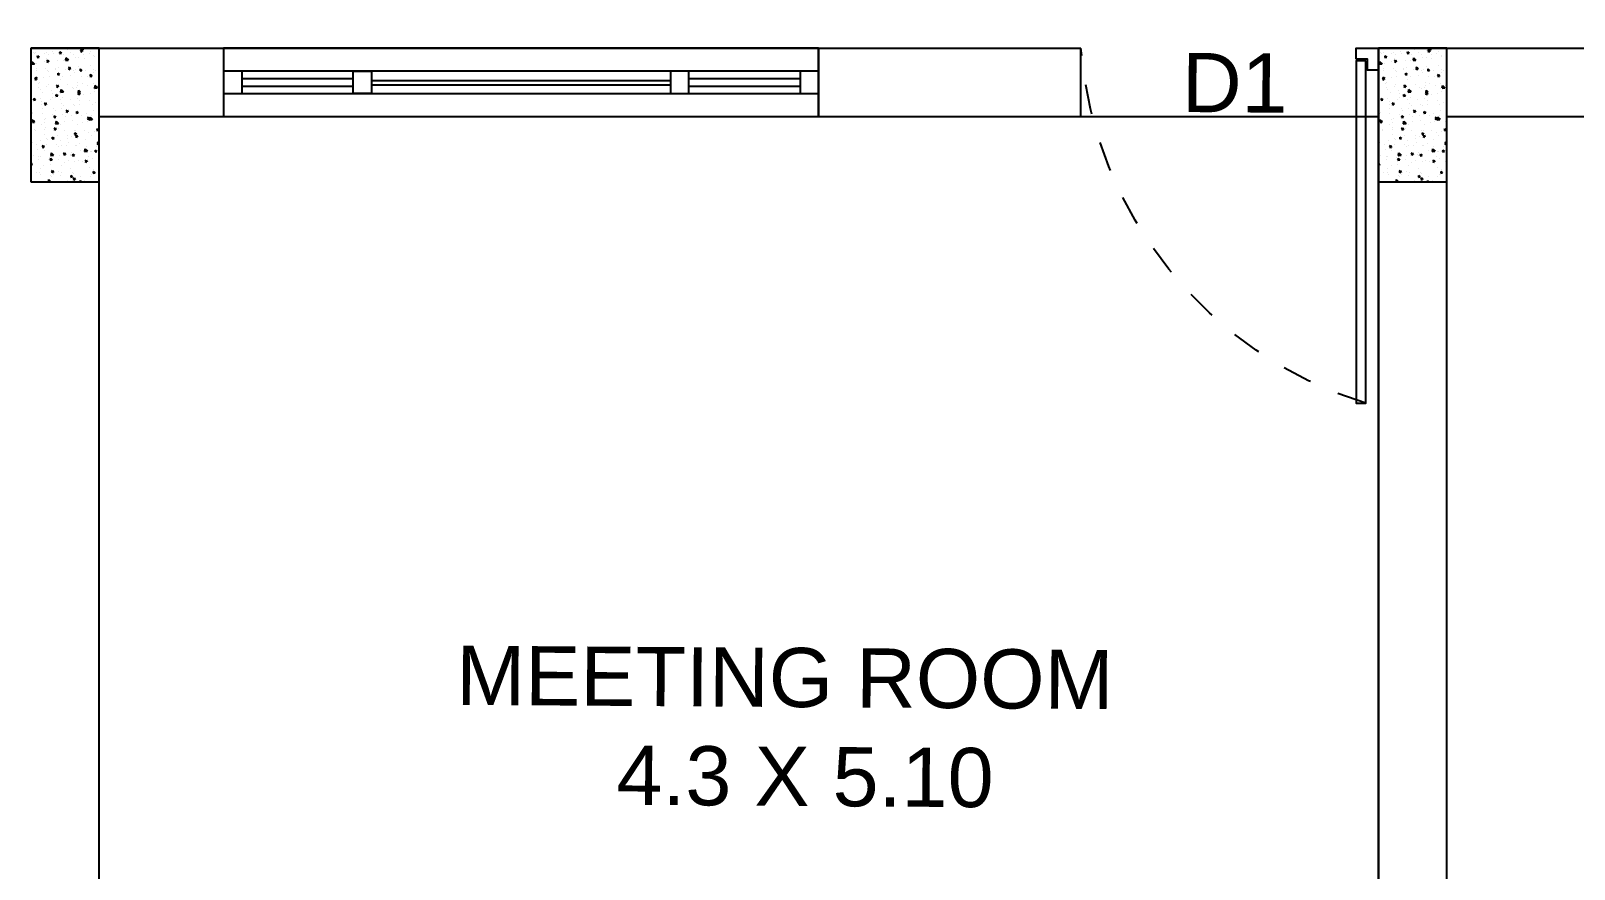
# Model space of a CAD drawing. Header units: metres. Extents: x 0 to 2048, y 111 to 219.
# Drawn here: x 1825.36 to 1830.55, y 167.11 to 169.93 of the extents above; entities that cross this region are included whole.
import ezdxf

# ---------------------------------------------------------------- set-up
doc = ezdxf.new("R2010")
doc.units = ezdxf.units.M
doc.header["$LTSCALE"] = 0.5
doc.header["$MEASUREMENT"] = 0
doc.header["$PDMODE"] = 3
doc.linetypes.add('CONTIN', pattern=[0])
doc.linetypes.add('HIDDEN2', pattern=[0.1875, 0.125, -0.0625])
doc.layers.add('BLK_1_FLR_0_REGULAR_ROOM_1', color=3, linetype='Continuous')
doc.layers.add('DIST_EXIT', color=7, linetype='Continuous')
doc.layers.add('layout bou', color=1, linetype='Continuous', lineweight=60)
doc.layers.add('layout bou @ 1', color=1, linetype='Continuous', lineweight=60)
doc.styles.add('Isa-', font='times.ttf')
doc.styles.add('PATTA & SITE', font='arial.ttf', dxfattribs={"height": 1.5})
doc.styles.get("Standard").update_dxf_attribs({"font": ''})
doc.styles.get('Standard').set_extended_font_data('Arial Black')
doc.dimstyles.new('Building Arrow', dxfattribs={"dimscale": 0, "dimtxt": 1, "dimasz": 1, "dimexe": 0.18, "dimexo": 0.0625, "dimgap": 0.09, "dimtad": 0, "dimdec": 1, "dimzin": 0, "dimdsep": 46, "dimtxsty": 'Standard', "dimcen": 0.09, "dimse1": 1, "dimse2": 1, "dimclrt": 7, "dimadec": 1, "dimazin": 0, "dimtfac": 1, "dimtdec": 1, "dimtofl": 0, "dimtmove": 0, "dimatfit": 3, "dimfxl": 0, "dimtolj": 1, "dimtzin": 0, "dimarcsym": 0})
doc.dimstyles.new('STANDARD$0', dxfattribs={"dimtxt": 0.5, "dimasz": 0.1, "dimexe": 2, "dimexo": 2, "dimgap": 0, "dimtad": 0, "dimzin": 0, "dimdsep": 46, "dimtxsty": 'Standard', "dimblk": 'OBLIQUE', "dimcen": -0.0625, "dimse1": 1, "dimse2": 1, "dimclrd": 3, "dimclre": 9, "dimadec": 0, "dimazin": 0, "dimtfac": 1, "dimtix": 1, "dimtofl": 0, "dimtmove": 2, "dimatfit": 3, "dimldrblk": 'OBLIQUE', "dimfxl": 0, "dimtolj": 1, "dimtzin": 0, "dimarcsym": 0})

# ---------------------------------------------------------------- blocks, each defined once
blk = doc.blocks.new('*D9')
at = {"layer": 'Defpoints', "color": 0, "lineweight": -3}
for p in [(1764.1257, 208.0316), (1764.1257, 208.0316), (1929.9765, 145.7045)]:
    blk.add_point(p, dxfattribs=at)
at = {"layer": 'layout bou', "color": 0, "lineweight": -2}
for p, q in [((1765.0618, 207.6799), (1845.0867, 177.6063)), ((1929.0405, 146.0562), (1849.0155, 176.1298))]:
    blk.add_line(p, q, dxfattribs=at)
at = {"layer": 'layout bou', "color": 0, "lineweight": -3}
for points in [[(1765.1204, 207.8359), (1765.0031, 207.5239), (1764.1257, 208.0316)], [(1929.0991, 146.2122), (1928.9818, 145.9002), (1929.9765, 145.7045)]]:
    blk.add_solid(points, dxfattribs=at)
at = {"layer": 'layout bou', "color": 7, "lineweight": 15, "insert": (1847.0511, 176.868), "char_height": 1, "attachment_point": 5, "rotation": 339.4036}
blk.add_mtext('\\A1;177.2', dxfattribs=at)
blk = doc.blocks.new('_Oblique')
at = {"color": 0, "linetype": 'ByBlock', "lineweight": -2}
blk.add_line((-0.5, -0.5), (0.5, 0.5), dxfattribs=at)
blk = doc.blocks.new('*D32')
at = {"layer": 'Defpoints', "color": 0, "lineweight": -3, "ltscale": 2}
for p in [(1837.3489, 172.4047), (1837.3489, 172.4047), (1828.8279, 162.3147)]:
    blk.add_point(p, dxfattribs=at)
at = {"layer": 'DIST_EXIT', "color": 3, "lineweight": -2, "ltscale": 2}
for p, q in [((1837.3489, 172.4047), (1832.4777, 166.6365)), ((1828.8279, 162.3147), (1831.903, 165.956))]:
    blk.add_line(p, q, dxfattribs=at)
at = {"layer": 'DIST_EXIT', "color": 3, "lineweight": -2, "ltscale": 2, "xscale": 0.15, "yscale": 0.15, "zscale": 0.15}
for p, rotation in [((1837.3489, 172.4047), 49.81886375922322), ((1828.8279, 162.3147), 229.8188637592232)]:
    blk.add_blockref('_Oblique', p, dxfattribs=dict(at, rotation=rotation))
at = {"layer": 'DIST_EXIT', "color": 0, "lineweight": -3, "ltscale": 2, "insert": (1832.1903, 166.2963), "char_height": 0.3, "attachment_point": 5, "rotation": 49.8189, "style": 'Isa-'}
blk.add_mtext('\\A1;13.21', dxfattribs=at)

msp = doc.modelspace()

# ---------------------------------------------------------------- linework, layer by layer
at = {"color": 0, "lineweight": -3}
for p, q in [((1825.35887, 169.87467), (1828.88887, 169.87467)), ((1828.88887, 169.64467), (1828.88887, 169.87467)), ((1829.88887, 164.54467), (1829.88887, 169.87467)), ((1829.88887, 169.87467), (1834.92504, 169.87467)), ((1825.58887, 164.54467), (1825.58887, 169.64467)), ((1825.58887, 169.64467), (1828.88887, 169.64467)), ((1830.11887, 164.54467), (1830.11887, 169.64467)), ((1830.11887, 169.64467), (1834.92504, 169.64467))]:
    msp.add_line(p, q, dxfattribs=at)
at = {"linetype": 'CONTIN', "lineweight": -3, "ltscale": 0.5}
for p, q in [((1825.35887, 169.87467), (1825.35887, 169.42467)), ((1825.58887, 169.87467), (1825.35887, 169.87467)), ((1825.58887, 169.42467), (1825.58887, 169.87467)), ((1829.88887, 169.87467), (1829.88887, 169.42467)), ((1830.11887, 169.87467), (1829.88887, 169.87467)), ((1830.11887, 169.42467), (1830.11887, 169.87467)), ((1825.35887, 169.42467), (1825.58887, 169.42467)), ((1829.88887, 169.42467), (1830.11887, 169.42467))]:
    msp.add_line(p, q, dxfattribs=at)
at = {"lineweight": -3}
for p, q in [((1825.36616, 169.85892), (1825.36616, 169.85892)), ((1825.36626, 169.87174), (1825.36626, 169.87174)), ((1825.36988, 169.85765), (1825.36988, 169.85765)), ((1825.37429, 169.86057), (1825.37429, 169.86057)), ((1825.40317, 169.85643), (1825.40317, 169.85643)), ((1825.41044, 169.8593), (1825.41044, 169.8593)), ((1825.41709, 169.85184), (1825.41709, 169.85184)), ((1825.43312, 169.86275), (1825.43312, 169.86275)), ((1825.43646, 169.85522), (1825.43646, 169.85522)), ((1825.45606, 169.86261), (1825.45554, 169.85663)), ((1825.45554, 169.85664), (1825.4618, 169.8578)), ((1825.45606, 169.86261), (1825.46181, 169.85779)), ((1825.46975, 169.854), (1825.46975, 169.854)), ((1825.48101, 169.86984), (1825.48101, 169.86984)), ((1825.49279, 169.85862), (1825.49279, 169.85862)), ((1825.50304, 169.85278), (1825.50304, 169.85278)), ((1825.52128, 169.86586), (1825.52128, 169.86586)), ((1825.52862, 169.86978), (1825.52526, 169.8648)), ((1825.52526, 169.86481), (1825.5313, 169.86278)), ((1825.52862, 169.86978), (1825.5313, 169.86278)), ((1825.53075, 169.87051), (1825.53702, 169.87167)), ((1825.53112, 169.87467), (1825.53076, 169.87051)), ((1825.53344, 169.87467), (1825.53703, 169.87167)), ((1825.53633, 169.85157), (1825.53633, 169.85157)), ((1825.5549, 169.8551), (1825.5549, 169.8551)), ((1825.55975, 169.86246), (1825.55975, 169.86246)), ((1825.56962, 169.85035), (1825.56962, 169.85035)), ((1828.00671, 169.87467, 0), (1826.00671, 169.87467)), ((1828.00671, 169.87467, 0), (1828.00671, 169.64467, 0)), ((1829.89616, 169.85892), (1829.89616, 169.85892)), ((1829.89626, 169.87174), (1829.89626, 169.87174)), ((1829.89988, 169.85765), (1829.89988, 169.85765)), ((1829.90429, 169.86057), (1829.90429, 169.86057)), ((1829.93317, 169.85643), (1829.93317, 169.85643)), ((1829.94044, 169.8593), (1829.94044, 169.8593)), ((1829.94709, 169.85184), (1829.94709, 169.85184)), ((1829.96312, 169.86275), (1829.96312, 169.86275)), ((1829.96646, 169.85522), (1829.96646, 169.85522)), ((1829.98606, 169.86261), (1829.98554, 169.85663)), ((1829.98554, 169.85664), (1829.9918, 169.8578)), ((1829.98606, 169.86261), (1829.99181, 169.85779)), ((1829.99975, 169.854), (1829.99975, 169.854)), ((1830.01101, 169.86984), (1830.01101, 169.86984)), ((1830.02279, 169.85862), (1830.02279, 169.85862)), ((1830.03304, 169.85278), (1830.03304, 169.85278)), ((1830.05128, 169.86586), (1830.05128, 169.86586)), ((1830.05862, 169.86978), (1830.05526, 169.8648)), ((1830.05526, 169.86481), (1830.0613, 169.86278)), ((1830.05862, 169.86978), (1830.0613, 169.86278)), ((1830.06075, 169.87051), (1830.06702, 169.87167)), ((1830.06112, 169.87467), (1830.06076, 169.87051)), ((1830.06344, 169.87467), (1830.06703, 169.87167)), ((1830.06633, 169.85157), (1830.06633, 169.85157)), ((1830.0849, 169.8551), (1830.0849, 169.8551)), ((1830.08975, 169.86246), (1830.08975, 169.86246)), ((1830.09962, 169.85035), (1830.09962, 169.85035)), ((1825.36251, 169.82926), (1825.36113, 169.82037)), ((1825.36113, 169.82037), (1825.37063, 169.82148)), ((1825.36284, 169.82895), (1825.37096, 169.82116)), ((1825.36401, 169.81835), (1825.36401, 169.81835)), ((1825.37617, 169.8006), (1825.37617, 169.8006)), ((1825.37629, 169.80714), (1825.37629, 169.80714)), ((1825.37928, 169.8227), (1825.37928, 169.8227)), ((1825.38084, 169.84874), (1825.38032, 169.84276)), ((1825.38032, 169.84276), (1825.38658, 169.84392)), ((1825.38084, 169.84874), (1825.38659, 169.84392)), ((1825.40366, 169.83076), (1825.40366, 169.83076)), ((1825.40958, 169.80592), (1825.40958, 169.80592)), ((1825.41117, 169.83879), (1825.41117, 169.83879)), ((1825.41584, 169.83442), (1825.41248, 169.82944)), ((1825.41248, 169.82945), (1825.41853, 169.82742)), ((1825.41373, 169.83427), (1825.41373, 169.83427)), ((1825.41484, 169.79846), (1825.41484, 169.79846)), ((1825.41584, 169.83442), (1825.41853, 169.82742)), ((1825.44287, 169.80471), (1825.44287, 169.80471)), ((1825.44313, 169.80443), (1825.44313, 169.80443)), ((1825.44988, 169.83299), (1825.44988, 169.83299)), ((1825.45317, 169.80796), (1825.45317, 169.80796)), ((1825.46819, 169.83237), (1825.46819, 169.83237)), ((1825.47647, 169.84252), (1825.47509, 169.83363)), ((1825.4751, 169.83363), (1825.4846, 169.83474)), ((1825.47615, 169.80349), (1825.47615, 169.80349)), ((1825.4768, 169.84221), (1825.48492, 169.83442)), ((1825.48835, 169.81009), (1825.485, 169.80511)), ((1825.485, 169.80512), (1825.49104, 169.80309)), ((1825.48835, 169.81009), (1825.49104, 169.80309)), ((1825.48932, 169.80669), (1825.48932, 169.80669)), ((1825.5028, 169.8003), (1825.5028, 169.8003)), ((1825.50785, 169.84477), (1825.50785, 169.84477)), ((1825.50944, 169.80227), (1825.50944, 169.80227)), ((1825.51902, 169.81247), (1825.51902, 169.81247)), ((1825.52045, 169.84353), (1825.52045, 169.84353)), ((1825.52501, 169.80476), (1825.52448, 169.79878)), ((1825.52448, 169.79879), (1825.53075, 169.79994)), ((1825.52501, 169.80476), (1825.53075, 169.79994)), ((1825.5378, 169.83849), (1825.5378, 169.83849)), ((1825.54273, 169.80106), (1825.54273, 169.80106)), ((1825.55989, 169.81723), (1825.55989, 169.81723)), ((1825.56976, 169.80414), (1825.56976, 169.80414)), ((1825.57238, 169.84638), (1825.57238, 169.84638)), ((1825.57602, 169.79984), (1825.57602, 169.79984)), ((1829.89251, 169.82926), (1829.89113, 169.82037)), ((1829.89113, 169.82037), (1829.90063, 169.82148)), ((1829.89284, 169.82895), (1829.90096, 169.82116)), ((1829.89401, 169.81835), (1829.89401, 169.81835)), ((1829.90617, 169.8006), (1829.90617, 169.8006)), ((1829.90629, 169.80714), (1829.90629, 169.80714)), ((1829.90928, 169.8227), (1829.90928, 169.8227)), ((1829.91084, 169.84874), (1829.91032, 169.84276)), ((1829.91032, 169.84276), (1829.91658, 169.84392)), ((1829.91084, 169.84874), (1829.91659, 169.84392)), ((1829.93366, 169.83076), (1829.93366, 169.83076)), ((1829.93958, 169.80592), (1829.93958, 169.80592)), ((1829.94117, 169.83879), (1829.94117, 169.83879)), ((1829.94584, 169.83442), (1829.94248, 169.82944)), ((1829.94248, 169.82945), (1829.94853, 169.82742)), ((1829.94373, 169.83427), (1829.94373, 169.83427)), ((1829.94484, 169.79846), (1829.94484, 169.79846)), ((1829.94584, 169.83442), (1829.94853, 169.82742)), ((1829.97287, 169.80471), (1829.97287, 169.80471)), ((1829.97313, 169.80443), (1829.97313, 169.80443)), ((1829.97988, 169.83299), (1829.97988, 169.83299)), ((1829.98317, 169.80796), (1829.98317, 169.80796)), ((1829.99819, 169.83237), (1829.99819, 169.83237)), ((1830.00647, 169.84252), (1830.00509, 169.83363)), ((1830.0051, 169.83363), (1830.0146, 169.83474)), ((1830.00615, 169.80349), (1830.00615, 169.80349)), ((1830.0068, 169.84221), (1830.01492, 169.83442)), ((1830.01835, 169.81009), (1830.015, 169.80511)), ((1830.015, 169.80512), (1830.02104, 169.80309)), ((1830.01835, 169.81009), (1830.02104, 169.80309)), ((1830.01932, 169.80669), (1830.01932, 169.80669)), ((1830.0328, 169.8003), (1830.0328, 169.8003)), ((1830.03785, 169.84477), (1830.03785, 169.84477)), ((1830.03944, 169.80227), (1830.03944, 169.80227)), ((1830.04902, 169.81247), (1830.04902, 169.81247)), ((1830.05045, 169.84353), (1830.05045, 169.84353)), ((1830.05501, 169.80476), (1830.05448, 169.79878)), ((1830.05448, 169.79879), (1830.06075, 169.79994)), ((1830.05501, 169.80476), (1830.06075, 169.79994)), ((1830.0678, 169.83849), (1830.0678, 169.83849)), ((1830.07273, 169.80106), (1830.07273, 169.80106)), ((1830.08989, 169.81723), (1830.08989, 169.81723)), ((1830.09976, 169.80414), (1830.09976, 169.80414)), ((1830.10238, 169.84638), (1830.10238, 169.84638)), ((1830.10602, 169.79984), (1830.10602, 169.79984)), ((1825.36175, 169.76497), (1825.36175, 169.76497)), ((1825.37558, 169.77473), (1825.37222, 169.76975)), ((1825.37222, 169.76976), (1825.37827, 169.76773)), ((1825.37457, 169.77701), (1825.37404, 169.77103)), ((1825.37404, 169.77104), (1825.38031, 169.77219)), ((1825.37457, 169.77701), (1825.38031, 169.77219)), ((1825.37558, 169.77473), (1825.37826, 169.76773)), ((1825.38378, 169.7552), (1825.38378, 169.7552)), ((1825.38759, 169.75954), (1825.38759, 169.75954)), ((1825.4014, 169.77737), (1825.4014, 169.77737)), ((1825.41707, 169.75398), (1825.41707, 169.75398)), ((1825.41872, 169.79639), (1825.41872, 169.79639)), ((1825.42118, 169.78047), (1825.42118, 169.78047)), ((1825.44809, 169.7504), (1825.44474, 169.74542)), ((1825.44474, 169.74543), (1825.45078, 169.7434)), ((1825.44809, 169.7504), (1825.45078, 169.74339)), ((1825.44979, 169.79089), (1825.44926, 169.78491)), ((1825.44926, 169.78491), (1825.45553, 169.78607)), ((1825.44979, 169.79089), (1825.45553, 169.78606)), ((1825.45036, 169.75277), (1825.45036, 169.75277)), ((1825.45314, 169.74611), (1825.45314, 169.74611)), ((1825.45816, 169.77009), (1825.45816, 169.77009)), ((1825.46594, 169.77899), (1825.46594, 169.77899)), ((1825.48365, 169.75155), (1825.48365, 169.75155)), ((1825.49262, 169.78165), (1825.49262, 169.78165)), ((1825.50559, 169.79139), (1825.50559, 169.79139)), ((1825.51677, 169.75909), (1825.51677, 169.75909)), ((1825.51694, 169.75034), (1825.51694, 169.75034)), ((1825.52876, 169.78038), (1825.52876, 169.78038)), ((1825.53206, 169.75534), (1825.53206, 169.75534)), ((1825.54781, 169.78018), (1825.54781, 169.78018)), ((1825.55023, 169.74912), (1825.55023, 169.74912)), ((1825.56087, 169.78576), (1825.55751, 169.78078)), ((1825.55751, 169.78079), (1825.56356, 169.77876)), ((1825.56087, 169.78576), (1825.56356, 169.77875)), ((1825.5682, 169.75407), (1825.5682, 169.75407)), ((1825.57012, 169.793), (1825.57012, 169.793)), ((1825.57388, 169.74905), (1825.5725, 169.74016)), ((1825.57421, 169.74874), (1825.58233, 169.74095)), ((1825.57977, 169.74582), (1825.57977, 169.74582)), ((1825.58352, 169.7479), (1825.58352, 169.7479)), ((1826.06893, 169.77212, 0), (1826.44224, 169.77212, 0)), ((1826.06893, 169.74723, 0), (1826.44224, 169.74723, 0)), ((1826.50446, 169.76593, 0), (1827.50896, 169.76592, 0)), ((1826.50446, 169.75099, 0), (1827.50896, 169.75099, 0)), ((1827.57118, 169.77212, 0), (1827.94449, 169.77212, 0)), ((1827.57118, 169.74723, 0), (1827.94449, 169.74723, 0)), ((1829.89175, 169.76497), (1829.89175, 169.76497)), ((1829.90558, 169.77473), (1829.90222, 169.76975)), ((1829.90222, 169.76976), (1829.90827, 169.76773)), ((1829.90457, 169.77701), (1829.90404, 169.77103)), ((1829.90404, 169.77104), (1829.91031, 169.77219)), ((1829.90457, 169.77701), (1829.91031, 169.77219)), ((1829.90558, 169.77473), (1829.90826, 169.76773)), ((1829.91378, 169.7552), (1829.91378, 169.7552)), ((1829.91759, 169.75954), (1829.91759, 169.75954)), ((1829.9314, 169.77737), (1829.9314, 169.77737)), ((1829.94707, 169.75398), (1829.94707, 169.75398)), ((1829.94872, 169.79639), (1829.94872, 169.79639)), ((1829.95118, 169.78047), (1829.95118, 169.78047)), ((1829.97809, 169.7504), (1829.97474, 169.74542)), ((1829.97474, 169.74543), (1829.98078, 169.7434)), ((1829.97809, 169.7504), (1829.98078, 169.74339)), ((1829.97979, 169.79089), (1829.97926, 169.78491)), ((1829.97926, 169.78491), (1829.98553, 169.78607)), ((1829.97979, 169.79089), (1829.98553, 169.78606)), ((1829.98036, 169.75277), (1829.98036, 169.75277)), ((1829.98314, 169.74611), (1829.98314, 169.74611)), ((1829.98816, 169.77009), (1829.98816, 169.77009)), ((1829.99594, 169.77899), (1829.99594, 169.77899)), ((1830.01365, 169.75155), (1830.01365, 169.75155)), ((1830.02262, 169.78165), (1830.02262, 169.78165)), ((1830.03559, 169.79139), (1830.03559, 169.79139)), ((1830.04677, 169.75909), (1830.04677, 169.75909)), ((1830.04694, 169.75034), (1830.04694, 169.75034)), ((1830.05876, 169.78038), (1830.05876, 169.78038)), ((1830.06206, 169.75534), (1830.06206, 169.75534)), ((1830.07781, 169.78018), (1830.07781, 169.78018)), ((1830.08023, 169.74912), (1830.08023, 169.74912)), ((1830.09087, 169.78576), (1830.08751, 169.78078)), ((1830.08751, 169.78079), (1830.09356, 169.77876)), ((1830.09087, 169.78576), (1830.09356, 169.77875)), ((1830.0982, 169.75407), (1830.0982, 169.75407)), ((1830.10012, 169.793), (1830.10012, 169.793)), ((1830.10388, 169.74905), (1830.1025, 169.74016)), ((1830.10421, 169.74874), (1830.11233, 169.74095)), ((1830.10977, 169.74582), (1830.10977, 169.74582)), ((1830.11352, 169.7479), (1830.11352, 169.7479)), ((1825.35949, 169.71159), (1825.35949, 169.71159)), ((1825.36829, 169.70528), (1825.36777, 169.69931)), ((1825.36777, 169.69931), (1825.37403, 169.70047)), ((1825.36829, 169.70528), (1825.37404, 169.70046)), ((1825.38618, 169.74228), (1825.38618, 169.74228)), ((1825.39083, 169.70386), (1825.39083, 169.70386)), ((1825.39089, 169.73451), (1825.39089, 169.73451)), ((1825.39587, 169.69664), (1825.39587, 169.69664)), ((1825.39915, 169.72399), (1825.39915, 169.72399)), ((1825.41258, 169.74508), (1825.41258, 169.74508)), ((1825.42411, 169.70264), (1825.42411, 169.70264)), ((1825.42703, 169.73324), (1825.42703, 169.73324)), ((1825.43033, 169.7082), (1825.43033, 169.7082)), ((1825.43119, 169.72215), (1825.43119, 169.72215)), ((1825.44351, 169.71916), (1825.44299, 169.71318)), ((1825.44299, 169.71319), (1825.44925, 169.71434)), ((1825.44351, 169.71916), (1825.44926, 169.71434)), ((1825.4574, 169.70142), (1825.4574, 169.70142)), ((1825.45992, 169.7358), (1825.45854, 169.7269)), ((1825.45855, 169.72691), (1825.46804, 169.72801)), ((1825.46025, 169.73548), (1825.46837, 169.72769)), ((1825.46368, 169.7256), (1825.46368, 169.7256)), ((1825.46647, 169.70693), (1825.46647, 169.70693)), ((1825.49069, 169.70021), (1825.49069, 169.70021)), ((1825.4976, 169.74378), (1825.4976, 169.74378)), ((1825.50333, 169.73801), (1825.50333, 169.73801)), ((1825.51281, 169.74198), (1825.51281, 169.74198)), ((1825.51451, 169.70571), (1825.51451, 169.70571)), ((1825.52061, 169.72607), (1825.51725, 169.72109)), ((1825.51725, 169.7211), (1825.5233, 169.71907)), ((1825.5182, 169.72706), (1825.52447, 169.72822)), ((1825.51873, 169.73303), (1825.51821, 169.72706)), ((1825.51873, 169.73303), (1825.52448, 169.72821)), ((1825.52061, 169.72607), (1825.52329, 169.71906)), ((1825.52398, 169.69899), (1825.52398, 169.69899)), ((1825.53704, 169.71747), (1825.53704, 169.71747)), ((1825.55727, 169.69778), (1825.55727, 169.69778)), ((1825.55782, 169.72186), (1825.55782, 169.72186)), ((1825.56787, 169.73962), (1825.56787, 169.73962)), ((1825.5715, 169.72904), (1825.5715, 169.72904)), ((1825.57251, 169.74016), (1825.58201, 169.74127)), ((1829.88949, 169.71159), (1829.88949, 169.71159)), ((1829.89829, 169.70528), (1829.89777, 169.69931)), ((1829.89777, 169.69931), (1829.90403, 169.70047)), ((1829.89829, 169.70528), (1829.90404, 169.70046)), ((1829.91618, 169.74228), (1829.91618, 169.74228)), ((1829.92083, 169.70386), (1829.92083, 169.70386)), ((1829.92089, 169.73451), (1829.92089, 169.73451)), ((1829.92587, 169.69664), (1829.92587, 169.69664)), ((1829.92915, 169.72399), (1829.92915, 169.72399)), ((1829.94258, 169.74508), (1829.94258, 169.74508)), ((1829.95411, 169.70264), (1829.95411, 169.70264)), ((1829.95703, 169.73324), (1829.95703, 169.73324)), ((1829.96033, 169.7082), (1829.96033, 169.7082)), ((1829.96119, 169.72215), (1829.96119, 169.72215)), ((1829.97351, 169.71916), (1829.97299, 169.71318)), ((1829.97299, 169.71319), (1829.97925, 169.71434)), ((1829.97351, 169.71916), (1829.97926, 169.71434)), ((1829.9874, 169.70142), (1829.9874, 169.70142)), ((1829.98992, 169.7358), (1829.98854, 169.7269)), ((1829.98855, 169.72691), (1829.99804, 169.72801)), ((1829.99025, 169.73548), (1829.99837, 169.72769)), ((1829.99368, 169.7256), (1829.99368, 169.7256)), ((1829.99647, 169.70693), (1829.99647, 169.70693)), ((1830.02069, 169.70021), (1830.02069, 169.70021)), ((1830.0276, 169.74378), (1830.0276, 169.74378)), ((1830.03333, 169.73801), (1830.03333, 169.73801)), ((1830.04281, 169.74198), (1830.04281, 169.74198)), ((1830.04451, 169.70571), (1830.04451, 169.70571)), ((1830.05061, 169.72607), (1830.04725, 169.72109)), ((1830.04725, 169.7211), (1830.0533, 169.71907)), ((1830.0482, 169.72706), (1830.05447, 169.72822)), ((1830.04873, 169.73303), (1830.04821, 169.72706)), ((1830.04873, 169.73303), (1830.05448, 169.72821)), ((1830.05061, 169.72607), (1830.05329, 169.71906)), ((1830.05398, 169.69899), (1830.05398, 169.69899)), ((1830.06704, 169.71747), (1830.06704, 169.71747)), ((1830.08727, 169.69778), (1830.08727, 169.69778)), ((1830.08782, 169.72186), (1830.08782, 169.72186)), ((1830.09787, 169.73962), (1830.09787, 169.73962)), ((1830.1015, 169.72904), (1830.1015, 169.72904)), ((1830.10251, 169.74016), (1830.11201, 169.74127)), ((1825.36394, 169.65456), (1825.36394, 169.65456)), ((1825.36475, 169.65979), (1825.36475, 169.65979)), ((1825.39619, 169.68396), (1825.39619, 169.68396)), ((1825.39689, 169.67061), (1825.39689, 169.67061)), ((1825.39723, 169.65335), (1825.39723, 169.65335)), ((1825.40783, 169.69071), (1825.40447, 169.68573)), ((1825.40448, 169.68574), (1825.41052, 169.68371)), ((1825.40783, 169.69071), (1825.41052, 169.6837)), ((1825.41033, 169.69169), (1825.41033, 169.69169)), ((1825.43052, 169.65213), (1825.43052, 169.65213)), ((1825.43532, 169.67033), (1825.43532, 169.67033)), ((1825.43724, 169.64743), (1825.43671, 169.64146)), ((1825.43671, 169.64146), (1825.44298, 169.64262)), ((1825.43724, 169.64743), (1825.44298, 169.64261)), ((1825.4412, 169.66383), (1825.4412, 169.66383)), ((1825.46143, 169.67222), (1825.46143, 169.67222)), ((1825.46316, 169.68779), (1825.46316, 169.68779)), ((1825.46381, 169.65091), (1825.46381, 169.65091)), ((1825.46977, 169.6819), (1825.46977, 169.6819)), ((1825.47476, 169.64402), (1825.47476, 169.64402)), ((1825.48034, 169.66637), (1825.47699, 169.6614)), ((1825.47699, 169.6614), (1825.48303, 169.65938)), ((1825.48034, 169.66637), (1825.48303, 169.65937)), ((1825.4971, 169.6497), (1825.4971, 169.6497)), ((1825.50108, 169.68462), (1825.50108, 169.68462)), ((1825.50592, 169.68062), (1825.50592, 169.68062)), ((1825.50921, 169.65559), (1825.50921, 169.65559)), ((1825.51246, 169.66131), (1825.51193, 169.65533)), ((1825.51193, 169.65534), (1825.5182, 169.65649)), ((1825.51226, 169.65233), (1825.51226, 169.65233)), ((1825.51246, 169.66131), (1825.5182, 169.65649)), ((1825.52282, 169.68367), (1825.52282, 169.68367)), ((1825.53038, 169.64848), (1825.53038, 169.64848)), ((1825.54536, 169.65432), (1825.54536, 169.65432)), ((1825.55286, 169.64204), (1825.5495, 169.63707)), ((1825.55286, 169.64204), (1825.55555, 169.63504)), ((1825.55733, 169.64233), (1825.55595, 169.63344)), ((1825.55766, 169.64202), (1825.56578, 169.63423)), ((1825.56367, 169.64727), (1825.56367, 169.64727)), ((1825.56561, 169.68624), (1825.56561, 169.68624)), ((1825.56783, 169.66354), (1825.56783, 169.66354)), ((1825.57648, 169.69116), (1825.57648, 169.69116)), ((1825.58767, 169.67518), (1825.58715, 169.66921)), ((1825.58715, 169.66921), (1825.58887, 169.66953)), ((1825.58767, 169.67518), (1825.58887, 169.67418)), ((1829.89394, 169.65456), (1829.89394, 169.65456)), ((1829.89475, 169.65979), (1829.89475, 169.65979)), ((1829.92619, 169.68396), (1829.92619, 169.68396)), ((1829.92689, 169.67061), (1829.92689, 169.67061)), ((1829.92723, 169.65335), (1829.92723, 169.65335)), ((1829.93783, 169.69071), (1829.93447, 169.68573)), ((1829.93448, 169.68574), (1829.94052, 169.68371)), ((1829.93783, 169.69071), (1829.94052, 169.6837)), ((1829.94033, 169.69169), (1829.94033, 169.69169)), ((1829.96052, 169.65213), (1829.96052, 169.65213)), ((1829.96532, 169.67033), (1829.96532, 169.67033)), ((1829.96724, 169.64743), (1829.96671, 169.64146)), ((1829.96671, 169.64146), (1829.97298, 169.64262)), ((1829.96724, 169.64743), (1829.97298, 169.64261)), ((1829.9712, 169.66383), (1829.9712, 169.66383)), ((1829.99143, 169.67222), (1829.99143, 169.67222)), ((1829.99316, 169.68779), (1829.99316, 169.68779)), ((1829.99381, 169.65091), (1829.99381, 169.65091)), ((1829.99977, 169.6819), (1829.99977, 169.6819)), ((1830.00476, 169.64402), (1830.00476, 169.64402)), ((1830.01034, 169.66637), (1830.00699, 169.6614)), ((1830.00699, 169.6614), (1830.01303, 169.65938)), ((1830.01034, 169.66637), (1830.01303, 169.65937)), ((1830.0271, 169.6497), (1830.0271, 169.6497)), ((1830.03108, 169.68462), (1830.03108, 169.68462)), ((1830.03592, 169.68062), (1830.03592, 169.68062)), ((1830.03921, 169.65559), (1830.03921, 169.65559)), ((1830.04246, 169.66131), (1830.04193, 169.65533)), ((1830.04193, 169.65534), (1830.0482, 169.65649)), ((1830.04226, 169.65233), (1830.04226, 169.65233)), ((1830.04246, 169.66131), (1830.0482, 169.65649)), ((1830.05282, 169.68367), (1830.05282, 169.68367)), ((1830.06038, 169.64848), (1830.06038, 169.64848)), ((1830.07536, 169.65432), (1830.07536, 169.65432)), ((1830.08286, 169.64204), (1830.0795, 169.63707)), ((1830.08286, 169.64204), (1830.08555, 169.63504)), ((1830.08733, 169.64233), (1830.08595, 169.63344)), ((1830.08766, 169.64202), (1830.09578, 169.63423)), ((1830.09367, 169.64727), (1830.09367, 169.64727)), ((1830.09561, 169.68624), (1830.09561, 169.68624)), ((1830.09783, 169.66354), (1830.09783, 169.66354)), ((1830.10648, 169.69116), (1830.10648, 169.69116)), ((1830.11767, 169.67518), (1830.11715, 169.66921)), ((1830.11715, 169.66921), (1830.11887, 169.66953)), ((1830.11767, 169.67518), (1830.11887, 169.67418)), ((1825.36202, 169.63356), (1825.36149, 169.62758)), ((1825.36149, 169.62759), (1825.36776, 169.62874)), ((1825.36202, 169.63356), (1825.36776, 169.62874)), ((1825.36757, 169.63102), (1825.36421, 169.62604)), ((1825.36421, 169.62605), (1825.37026, 169.62402)), ((1825.36757, 169.63102), (1825.37026, 169.62401)), ((1825.36804, 169.63475), (1825.36804, 169.63475)), ((1825.37144, 169.60262), (1825.37144, 169.60262)), ((1825.37303, 169.59688), (1825.37303, 169.59688)), ((1825.39464, 169.61723), (1825.39464, 169.61723)), ((1825.40419, 169.63348), (1825.40419, 169.63348)), ((1825.40472, 169.60141), (1825.40472, 169.60141)), ((1825.4062, 169.62564), (1825.4062, 169.62564)), ((1825.40748, 169.60845), (1825.40748, 169.60845)), ((1825.40807, 169.63831), (1825.40807, 169.63831)), ((1825.44008, 169.60668), (1825.43673, 169.60171)), ((1825.43673, 169.60171), (1825.44277, 169.59969)), ((1825.43801, 169.60019), (1825.43801, 169.60019)), ((1825.44008, 169.60668), (1825.44277, 169.59968)), ((1825.44337, 169.62907), (1825.44199, 169.62018)), ((1825.44199, 169.62018), (1825.45149, 169.62129)), ((1825.44363, 169.60717), (1825.44363, 169.60717)), ((1825.4437, 169.62876), (1825.45182, 169.62097)), ((1825.45121, 169.60551), (1825.45121, 169.60551)), ((1825.45917, 169.61884), (1825.45917, 169.61884)), ((1825.4713, 169.59897), (1825.4713, 169.59897)), ((1825.47317, 169.62948), (1825.47317, 169.62948)), ((1825.49882, 169.63124), (1825.49882, 169.63124)), ((1825.50459, 169.59776), (1825.50459, 169.59776)), ((1825.51, 169.59894), (1825.51, 169.59894)), ((1825.5142, 169.61772), (1825.5142, 169.61772)), ((1825.53283, 169.62535), (1825.53283, 169.62535)), ((1825.53788, 169.59654), (1825.53788, 169.59654)), ((1825.54865, 169.62928), (1825.54865, 169.62928)), ((1825.54951, 169.63707), (1825.55555, 169.63505)), ((1825.55364, 169.59141), (1825.55364, 169.59141)), ((1825.55596, 169.63344), (1825.56546, 169.63455)), ((1825.56336, 169.63285), (1825.56336, 169.63285)), ((1825.57117, 169.59533), (1825.57117, 169.59533)), ((1825.57784, 169.60522), (1825.57784, 169.60522)), ((1825.58087, 169.59749), (1825.58714, 169.59864)), ((1825.5814, 169.60346), (1825.58088, 169.59748)), ((1825.5814, 169.60346), (1825.58714, 169.59864)), ((1825.5848, 169.62801), (1825.5848, 169.62801)), ((1825.58809, 169.60298), (1825.58809, 169.60298)), ((1829.89202, 169.63356), (1829.89149, 169.62758)), ((1829.89149, 169.62759), (1829.89776, 169.62874)), ((1829.89202, 169.63356), (1829.89776, 169.62874)), ((1829.89757, 169.63102), (1829.89421, 169.62604)), ((1829.89421, 169.62605), (1829.90026, 169.62402)), ((1829.89757, 169.63102), (1829.90026, 169.62401)), ((1829.89804, 169.63475), (1829.89804, 169.63475)), ((1829.90144, 169.60262), (1829.90144, 169.60262)), ((1829.90303, 169.59688), (1829.90303, 169.59688)), ((1829.92464, 169.61723), (1829.92464, 169.61723)), ((1829.93419, 169.63348), (1829.93419, 169.63348)), ((1829.93472, 169.60141), (1829.93472, 169.60141)), ((1829.9362, 169.62564), (1829.9362, 169.62564)), ((1829.93748, 169.60845), (1829.93748, 169.60845)), ((1829.93807, 169.63831), (1829.93807, 169.63831)), ((1829.97008, 169.60668), (1829.96673, 169.60171)), ((1829.96673, 169.60171), (1829.97277, 169.59969)), ((1829.96801, 169.60019), (1829.96801, 169.60019)), ((1829.97008, 169.60668), (1829.97277, 169.59968)), ((1829.97337, 169.62907), (1829.97199, 169.62018)), ((1829.97199, 169.62018), (1829.98149, 169.62129)), ((1829.97363, 169.60717), (1829.97363, 169.60717)), ((1829.9737, 169.62876), (1829.98182, 169.62097)), ((1829.98121, 169.60551), (1829.98121, 169.60551)), ((1829.98917, 169.61884), (1829.98917, 169.61884)), ((1830.0013, 169.59897), (1830.0013, 169.59897)), ((1830.00317, 169.62948), (1830.00317, 169.62948)), ((1830.02882, 169.63124), (1830.02882, 169.63124)), ((1830.03459, 169.59776), (1830.03459, 169.59776)), ((1830.04, 169.59894), (1830.04, 169.59894)), ((1830.0442, 169.61772), (1830.0442, 169.61772)), ((1830.06283, 169.62535), (1830.06283, 169.62535)), ((1830.06788, 169.59654), (1830.06788, 169.59654)), ((1830.07865, 169.62928), (1830.07865, 169.62928)), ((1830.07951, 169.63707), (1830.08555, 169.63505)), ((1830.08364, 169.59141), (1830.08364, 169.59141)), ((1830.08596, 169.63344), (1830.09546, 169.63455)), ((1830.09336, 169.63285), (1830.09336, 169.63285)), ((1830.10117, 169.59533), (1830.10117, 169.59533)), ((1830.10784, 169.60522), (1830.10784, 169.60522)), ((1830.11087, 169.59749), (1830.11714, 169.59864)), ((1830.1114, 169.60346), (1830.11088, 169.59748)), ((1830.1114, 169.60346), (1830.11714, 169.59864)), ((1830.1148, 169.62801), (1830.1148, 169.62801)), ((1830.11809, 169.60298), (1830.11809, 169.60298)), ((1825.35887, 169.55921), (1825.36149, 169.55701)), ((1825.35887, 169.55653), (1825.36148, 169.55702)), ((1825.37848, 169.55128), (1825.37848, 169.55128)), ((1825.39238, 169.56385), (1825.39238, 169.56385)), ((1825.39982, 169.54699), (1825.39647, 169.54202)), ((1825.39647, 169.54202), (1825.40251, 169.54)), ((1825.39982, 169.54699), (1825.40251, 169.53999)), ((1825.40581, 169.58493), (1825.40581, 169.58493)), ((1825.41177, 169.55006), (1825.41177, 169.55006)), ((1825.41247, 169.57057), (1825.41247, 169.57057)), ((1825.41621, 169.56732), (1825.41621, 169.56732)), ((1825.43043, 169.56973), (1825.4367, 169.57089)), ((1825.43096, 169.57571), (1825.43044, 169.56973)), ((1825.43096, 169.57571), (1825.43671, 169.57089)), ((1825.44506, 169.54885), (1825.44506, 169.54885)), ((1825.44693, 169.58214), (1825.44693, 169.58214)), ((1825.45191, 169.54427), (1825.45191, 169.54427)), ((1825.45691, 169.56546), (1825.45691, 169.56546)), ((1825.46122, 169.5472), (1825.46122, 169.5472)), ((1825.47834, 169.54763), (1825.47834, 169.54763)), ((1825.48307, 169.58087), (1825.48307, 169.58087)), ((1825.48318, 169.57116), (1825.48318, 169.57116)), ((1825.48637, 169.55583), (1825.48637, 169.55583)), ((1825.49657, 169.57786), (1825.49657, 169.57786)), ((1825.50565, 169.58361), (1825.51192, 169.58477)), ((1825.50618, 169.58958), (1825.50566, 169.58361)), ((1825.50618, 169.58958), (1825.51193, 169.58476)), ((1825.50775, 169.54556), (1825.50775, 169.54556)), ((1825.5126, 169.58235), (1825.50924, 169.57738)), ((1825.50924, 169.57738), (1825.51529, 169.57536)), ((1825.51163, 169.54641), (1825.51163, 169.54641)), ((1825.5126, 169.58235), (1825.51529, 169.57535)), ((1825.52251, 169.55456), (1825.52251, 169.55456)), ((1825.54284, 169.56703), (1825.54284, 169.56703)), ((1825.54492, 169.5452), (1825.54492, 169.5452)), ((1825.5611, 169.57947), (1825.5611, 169.57947)), ((1825.57821, 169.54398), (1825.57821, 169.54398)), ((1825.58511, 169.55802), (1825.58176, 169.55305)), ((1825.58176, 169.55305), (1825.5878, 169.55102)), ((1825.58511, 169.55802), (1825.5878, 169.55102)), ((1825.58785, 169.5469), (1825.58785, 169.5469)), ((1829.88887, 169.55921), (1829.89149, 169.55701)), ((1829.88887, 169.55653), (1829.89148, 169.55702)), ((1829.90848, 169.55128), (1829.90848, 169.55128)), ((1829.92238, 169.56385), (1829.92238, 169.56385)), ((1829.92982, 169.54699), (1829.92647, 169.54202)), ((1829.92647, 169.54202), (1829.93251, 169.54)), ((1829.92982, 169.54699), (1829.93251, 169.53999)), ((1829.93581, 169.58493), (1829.93581, 169.58493)), ((1829.94177, 169.55006), (1829.94177, 169.55006)), ((1829.94247, 169.57057), (1829.94247, 169.57057)), ((1829.94621, 169.56732), (1829.94621, 169.56732)), ((1829.96043, 169.56973), (1829.9667, 169.57089)), ((1829.96096, 169.57571), (1829.96044, 169.56973)), ((1829.96096, 169.57571), (1829.96671, 169.57089)), ((1829.97506, 169.54885), (1829.97506, 169.54885)), ((1829.97693, 169.58214), (1829.97693, 169.58214)), ((1829.98191, 169.54427), (1829.98191, 169.54427)), ((1829.98691, 169.56546), (1829.98691, 169.56546)), ((1829.99122, 169.5472), (1829.99122, 169.5472)), ((1830.00834, 169.54763), (1830.00834, 169.54763)), ((1830.01307, 169.58087), (1830.01307, 169.58087)), ((1830.01318, 169.57116), (1830.01318, 169.57116)), ((1830.01637, 169.55583), (1830.01637, 169.55583)), ((1830.02657, 169.57786), (1830.02657, 169.57786)), ((1830.03565, 169.58361), (1830.04192, 169.58477)), ((1830.03618, 169.58958), (1830.03566, 169.58361)), ((1830.03618, 169.58958), (1830.04193, 169.58476)), ((1830.03775, 169.54556), (1830.03775, 169.54556)), ((1830.0426, 169.58235), (1830.03924, 169.57738)), ((1830.03924, 169.57738), (1830.04529, 169.57536)), ((1830.04163, 169.54641), (1830.04163, 169.54641)), ((1830.0426, 169.58235), (1830.04529, 169.57535)), ((1830.05251, 169.55456), (1830.05251, 169.55456)), ((1830.07284, 169.56703), (1830.07284, 169.56703)), ((1830.07492, 169.5452), (1830.07492, 169.5452)), ((1830.0911, 169.57947), (1830.0911, 169.57947)), ((1830.10821, 169.54398), (1830.10821, 169.54398)), ((1830.11511, 169.55802), (1830.11176, 169.55305)), ((1830.11176, 169.55305), (1830.1178, 169.55102)), ((1830.11511, 169.55802), (1830.1178, 169.55102)), ((1830.11785, 169.5469), (1830.11785, 169.5469)), ((1825.35956, 169.4873), (1825.35887, 169.48628)), ((1825.35956, 169.4873), (1825.36225, 169.4803)), ((1825.36656, 169.51313), (1825.36656, 169.51313)), ((1825.38134, 169.53373), (1825.38134, 169.53373)), ((1825.38464, 169.50869), (1825.38464, 169.50869)), ((1825.38488, 169.50077), (1825.38488, 169.50077)), ((1825.39013, 169.51046), (1825.39013, 169.51046)), ((1825.40356, 169.53155), (1825.40356, 169.53155)), ((1825.41817, 169.49955), (1825.41817, 169.49955)), ((1825.42079, 169.50742), (1825.42079, 169.50742)), ((1825.42469, 169.50398), (1825.42416, 169.498)), ((1825.42416, 169.49801), (1825.43043, 169.49917)), ((1825.42469, 169.50398), (1825.43043, 169.49916)), ((1825.42682, 169.52235), (1825.42544, 169.51345)), ((1825.42544, 169.51346), (1825.43494, 169.51456)), ((1825.42622, 169.50901), (1825.42622, 169.50901)), ((1825.42715, 169.52203), (1825.43526, 169.51424)), ((1825.45146, 169.49834), (1825.45146, 169.49834)), ((1825.45466, 169.51207), (1825.45466, 169.51207)), ((1825.47234, 169.52266), (1825.46898, 169.51769)), ((1825.46898, 169.51769), (1825.47502, 169.51566)), ((1825.47123, 169.48888), (1825.47123, 169.48888)), ((1825.47234, 169.52266), (1825.47502, 169.51566)), ((1825.48475, 169.49712), (1825.48475, 169.49712)), ((1825.49135, 169.51796), (1825.49135, 169.51796)), ((1825.49319, 169.51284), (1825.49319, 169.51284)), ((1825.49431, 169.52448), (1825.49431, 169.52448)), ((1825.4999, 169.51786), (1825.49938, 169.51188)), ((1825.49938, 169.51188), (1825.50565, 169.51304)), ((1825.4999, 169.51786), (1825.50565, 169.51304)), ((1825.50549, 169.49218), (1825.50549, 169.49218)), ((1825.51804, 169.4959), (1825.51804, 169.4959)), ((1825.52581, 169.52953), (1825.52581, 169.52953)), ((1825.53079, 169.49165), (1825.53079, 169.49165)), ((1825.54078, 169.53561), (1825.5394, 169.52671)), ((1825.53941, 169.52672), (1825.5489, 169.52782)), ((1825.54111, 169.53529), (1825.54923, 169.5275)), ((1825.54485, 169.49833), (1825.5415, 169.49336)), ((1825.5415, 169.49336), (1825.54754, 169.49133)), ((1825.54485, 169.49833), (1825.54754, 169.49133)), ((1825.55133, 169.49469), (1825.55133, 169.49469)), ((1825.55285, 169.50871), (1825.55285, 169.50871)), ((1825.55884, 169.52609), (1825.55884, 169.52609)), ((1825.56195, 169.52825), (1825.56195, 169.52825)), ((1825.56525, 169.50322), (1825.56525, 169.50322)), ((1825.57512, 169.53173), (1825.5746, 169.52575)), ((1825.5746, 169.52576), (1825.58087, 169.52692)), ((1825.57512, 169.53173), (1825.58087, 169.52691)), ((1825.58461, 169.49347), (1825.58461, 169.49347)), ((1829.88956, 169.4873), (1829.88887, 169.48628)), ((1829.88956, 169.4873), (1829.89225, 169.4803)), ((1829.89656, 169.51313), (1829.89656, 169.51313)), ((1829.91134, 169.53373), (1829.91134, 169.53373)), ((1829.91464, 169.50869), (1829.91464, 169.50869)), ((1829.91488, 169.50077), (1829.91488, 169.50077)), ((1829.92013, 169.51046), (1829.92013, 169.51046)), ((1829.93356, 169.53155), (1829.93356, 169.53155)), ((1829.94817, 169.49955), (1829.94817, 169.49955)), ((1829.95079, 169.50742), (1829.95079, 169.50742)), ((1829.95469, 169.50398), (1829.95416, 169.498)), ((1829.95416, 169.49801), (1829.96043, 169.49917)), ((1829.95469, 169.50398), (1829.96043, 169.49916)), ((1829.95682, 169.52235), (1829.95544, 169.51345)), ((1829.95544, 169.51346), (1829.96494, 169.51456)), ((1829.95622, 169.50901), (1829.95622, 169.50901)), ((1829.95715, 169.52203), (1829.96526, 169.51424)), ((1829.98146, 169.49834), (1829.98146, 169.49834)), ((1829.98466, 169.51207), (1829.98466, 169.51207)), ((1830.00234, 169.52266), (1829.99898, 169.51769)), ((1829.99898, 169.51769), (1830.00502, 169.51566)), ((1830.00123, 169.48888), (1830.00123, 169.48888)), ((1830.00234, 169.52266), (1830.00502, 169.51566)), ((1830.01475, 169.49712), (1830.01475, 169.49712)), ((1830.02135, 169.51796), (1830.02135, 169.51796)), ((1830.02319, 169.51284), (1830.02319, 169.51284)), ((1830.02431, 169.52448), (1830.02431, 169.52448)), ((1830.0299, 169.51786), (1830.02938, 169.51188)), ((1830.02938, 169.51188), (1830.03565, 169.51304)), ((1830.0299, 169.51786), (1830.03565, 169.51304)), ((1830.03549, 169.49218), (1830.03549, 169.49218)), ((1830.04804, 169.4959), (1830.04804, 169.4959)), ((1830.05581, 169.52953), (1830.05581, 169.52953)), ((1830.06079, 169.49165), (1830.06079, 169.49165)), ((1830.07078, 169.53561), (1830.0694, 169.52671)), ((1830.06941, 169.52672), (1830.0789, 169.52782)), ((1830.07111, 169.53529), (1830.07923, 169.5275)), ((1830.07485, 169.49833), (1830.0715, 169.49336)), ((1830.0715, 169.49336), (1830.07754, 169.49133)), ((1830.07485, 169.49833), (1830.07754, 169.49133)), ((1830.08133, 169.49469), (1830.08133, 169.49469)), ((1830.08285, 169.50871), (1830.08285, 169.50871)), ((1830.08884, 169.52609), (1830.08884, 169.52609)), ((1830.09195, 169.52825), (1830.09195, 169.52825)), ((1830.09525, 169.50322), (1830.09525, 169.50322)), ((1830.10512, 169.53173), (1830.1046, 169.52575)), ((1830.1046, 169.52576), (1830.11087, 169.52692)), ((1830.10512, 169.53173), (1830.11087, 169.52691)), ((1830.11461, 169.49347), (1830.11461, 169.49347)), ((1825.35887, 169.48144), (1825.36225, 169.48031)), ((1825.35909, 169.45005), (1825.35909, 169.45005)), ((1825.37657, 169.45482), (1825.37657, 169.45482)), ((1825.38787, 169.45708), (1825.38787, 169.45708)), ((1825.38963, 169.47082), (1825.38963, 169.47082)), ((1825.39238, 169.44883), (1825.39238, 169.44883)), ((1825.4013, 169.47817), (1825.4013, 169.47817)), ((1825.42408, 169.48239), (1825.42408, 169.48239)), ((1825.42567, 169.44761), (1825.42567, 169.44761)), ((1825.43207, 169.46297), (1825.42872, 169.458)), ((1825.42872, 169.458), (1825.43476, 169.45597)), ((1825.42907, 169.44451), (1825.42907, 169.44451)), ((1825.43207, 169.46297), (1825.43476, 169.45597)), ((1825.43623, 169.45069), (1825.43623, 169.45069)), ((1825.4524, 169.45869), (1825.4524, 169.45869)), ((1825.45895, 169.4464), (1825.45895, 169.4464)), ((1825.46023, 169.48111), (1825.46023, 169.48111)), ((1825.46352, 169.45608), (1825.46352, 169.45608)), ((1825.49206, 169.47109), (1825.49206, 169.47109)), ((1825.49224, 169.44518), (1825.49224, 169.44518)), ((1825.4931, 169.44016), (1825.49937, 169.44131)), ((1825.49363, 169.44613), (1825.49311, 169.44015)), ((1825.49363, 169.44613), (1825.49937, 169.44131)), ((1825.49967, 169.45481), (1825.49967, 169.45481)), ((1825.50459, 169.43864), (1825.50123, 169.43367)), ((1825.5032, 169.45452), (1825.5032, 169.45452)), ((1825.50323, 169.4388), (1825.50323, 169.4388)), ((1825.50459, 169.43864), (1825.50728, 169.43164)), ((1825.52553, 169.44397), (1825.52553, 169.44397)), ((1825.55659, 169.47271), (1825.55659, 169.47271)), ((1825.55882, 169.44275), (1825.55882, 169.44275)), ((1825.56286, 169.45039), (1825.56286, 169.45039)), ((1825.56832, 169.45403), (1825.57459, 169.45519)), ((1825.56885, 169.46001), (1825.56833, 169.45403)), ((1825.56885, 169.46001), (1825.57459, 169.45518)), ((1825.57024, 169.46535), (1825.57024, 169.46535)), ((1829.88887, 169.48144), (1829.89225, 169.48031)), ((1829.88909, 169.45005), (1829.88909, 169.45005)), ((1829.90657, 169.45482), (1829.90657, 169.45482)), ((1829.91787, 169.45708), (1829.91787, 169.45708)), ((1829.91963, 169.47082), (1829.91963, 169.47082)), ((1829.92238, 169.44883), (1829.92238, 169.44883)), ((1829.9313, 169.47817), (1829.9313, 169.47817)), ((1829.95408, 169.48239), (1829.95408, 169.48239)), ((1829.95567, 169.44761), (1829.95567, 169.44761)), ((1829.96207, 169.46297), (1829.95872, 169.458)), ((1829.95872, 169.458), (1829.96476, 169.45597)), ((1829.95907, 169.44451), (1829.95907, 169.44451)), ((1829.96207, 169.46297), (1829.96476, 169.45597)), ((1829.96623, 169.45069), (1829.96623, 169.45069)), ((1829.9824, 169.45869), (1829.9824, 169.45869)), ((1829.98895, 169.4464), (1829.98895, 169.4464)), ((1829.99023, 169.48111), (1829.99023, 169.48111)), ((1829.99352, 169.45608), (1829.99352, 169.45608)), ((1830.02206, 169.47109), (1830.02206, 169.47109)), ((1830.02224, 169.44518), (1830.02224, 169.44518)), ((1830.0231, 169.44016), (1830.02937, 169.44131)), ((1830.02363, 169.44613), (1830.02311, 169.44015)), ((1830.02363, 169.44613), (1830.02937, 169.44131)), ((1830.02967, 169.45481), (1830.02967, 169.45481)), ((1830.03459, 169.43864), (1830.03123, 169.43367)), ((1830.0332, 169.45452), (1830.0332, 169.45452)), ((1830.03323, 169.4388), (1830.03323, 169.4388)), ((1830.03459, 169.43864), (1830.03728, 169.43164)), ((1830.05553, 169.44397), (1830.05553, 169.44397)), ((1830.08659, 169.47271), (1830.08659, 169.47271)), ((1830.08882, 169.44275), (1830.08882, 169.44275)), ((1830.09286, 169.45039), (1830.09286, 169.45039)), ((1830.09832, 169.45403), (1830.10459, 169.45519)), ((1830.09885, 169.46001), (1830.09833, 169.45403)), ((1830.09885, 169.46001), (1830.10459, 169.45518)), ((1830.10024, 169.46535), (1830.10024, 169.46535)), ((1825.39905, 169.42478), (1825.39905, 169.42478)), ((1825.41788, 169.42628), (1825.42415, 169.42744)), ((1825.41841, 169.43226), (1825.41789, 169.42628)), ((1825.41841, 169.43226), (1825.42416, 169.42743)), ((1825.48124, 169.43056), (1825.48124, 169.43056)), ((1825.50123, 169.43367), (1825.50728, 169.43164)), ((1825.50296, 169.42977), (1825.50296, 169.42977)), ((1825.52423, 169.42888), (1825.52358, 169.42467)), ((1825.52456, 169.42857), (1825.52862, 169.42467)), ((1825.53911, 169.4285), (1825.53911, 169.4285)), ((1829.92905, 169.42478), (1829.92905, 169.42478)), ((1829.94788, 169.42628), (1829.95415, 169.42744)), ((1829.94841, 169.43226), (1829.94789, 169.42628)), ((1829.94841, 169.43226), (1829.95416, 169.42743)), ((1830.01124, 169.43056), (1830.01124, 169.43056)), ((1830.03123, 169.43367), (1830.03728, 169.43164)), ((1830.03296, 169.42977), (1830.03296, 169.42977)), ((1830.05423, 169.42888), (1830.05358, 169.42467)), ((1830.05456, 169.42857), (1830.05862, 169.42467)), ((1830.06911, 169.4285), (1830.06911, 169.4285))]:
    msp.add_line(p, q, dxfattribs=at)
msp.add_lwpolyline([(1826.00671, 169.87467), (1826.00671, 169.64467), (1828.00671, 169.64467), (1828.00671, 169.87467)], dxfattribs=at)
at = {"lineweight": -3, "extrusion": (-3.301e-13, 2.604e-13, -1), "elevation": 0}
for points in [[(-1829.81421, 169.83734), (-1829.81421, 169.87467), (-1829.88887, 169.87467), (-1829.88887, 169.80001), (-1829.85154, 169.80001), (-1829.85154, 169.83734)], [(-1829.84656, 169.83236), (-1829.81421, 169.83236), (-1829.81421, 168.68007), (-1829.84656, 168.68007)]]:
    msp.add_lwpolyline(points, close=True, dxfattribs=at)
at = {"lineweight": -3}
for points in [[(1826.00671, 169.72234), (1826.06893, 169.72234), (1826.06893, 169.797), (1826.00671, 169.797)], [(1826.00671, 169.72234), (1828.00671, 169.72234), (1828.00671, 169.797), (1826.00671, 169.797)], [(1826.50446, 169.72234), (1826.44224, 169.72234), (1826.44224, 169.797), (1826.50446, 169.797)], [(1827.50896, 169.72234), (1827.57118, 169.72234), (1827.57118, 169.797), (1827.50896, 169.797)], [(1827.94449, 169.72234), (1828.00671, 169.72234), (1828.00671, 169.797), (1827.94449, 169.797)]]:
    msp.add_lwpolyline(points, close=True, dxfattribs=at)
at = {"linetype": 'HIDDEN2', "lineweight": -3, "extrusion": (-3.301e-13, 2.604e-13, -1)}
msp.add_arc((-1830.25029, 169.98491, 0), 1.36587, 287.19243, 355.37062, dxfattribs=at)
at = {"layer": 'BLK_1_FLR_0_REGULAR_ROOM_1', "color": 3, "lineweight": -3, "ltscale": 3}
for points in [[(1825.58887, 169.64467), (1829.88887, 169.64467), (1829.88887, 164.54467), (1825.58887, 164.54467)], [(1836.11887, 164.54467), (1830.11887, 164.54467), (1830.11887, 169.64467), (1836.11887, 169.64467)]]:
    msp.add_lwpolyline(points, close=True, dxfattribs=at)

# ---------------------------------------------------------------- texts
at = {"lineweight": -3, "style": 'PATTA & SITE'}
for s, height, p in [('D1', 0.199101, (1829.22761, 169.65966, 0)), ('    MEETING ROOM', 0.1991007, (1826.47908, 167.66759)), ('           4.3 X 5.10', 0.1991007, (1826.47687, 167.33495))]:
    msp.add_text(s, height=height, rotation=359.61954, dxfattribs=at).set_placement(p)

# ---------------------------------------------------------------- dimensions: what is measured, and where the dimension line sits
at = {"layer": 'DIST_EXIT', "color": 7, "lineweight": -3, "ltscale": 2}
dim = msp.add_linear_dim(base=(1837.34887, 172.40467), p1=(1828.82785, 162.31467), p2=(1837.34887, 172.40467), angle=49.81886, dimstyle='STANDARD$0', override={"dimtxt": 0.3, "dimasz": 0.15, "dimtxsty": 'Isa-'}, dxfattribs=at)
dim.commit()
dim.dimension.update_dxf_attribs({"geometry": '*D32', "text_midpoint": (1832.19034, 166.2963), "dimtype": 161})
at = {"layer": 'layout bou @ 1', "color": 8, "lineweight": 15}
dim = msp.add_aligned_dim(p1=(1929.97654, 145.70445), p2=(1764.12569, 208.03165), distance=0, dimstyle='Building Arrow', override={"dimscale": 1, "dimtix": 0, "dimtofl": 0, "dimtmove": 0, "dimatfit": 3}, dxfattribs=at)
dim.commit()
dim.dimension.update_dxf_attribs({"geometry": '*D9', "text_midpoint": (1847.05112, 176.86805)})

doc.saveas('drawing.dxf')
